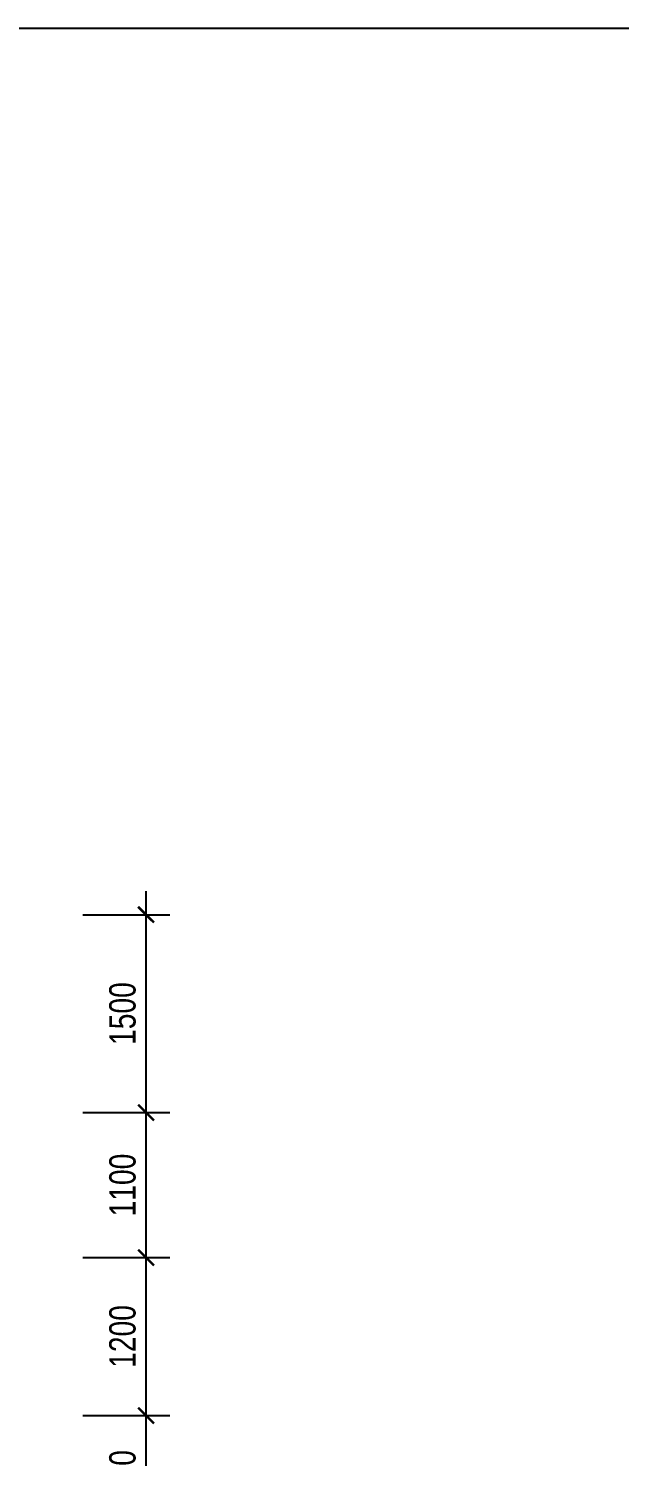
# Model space of a CAD drawing. Header units: millimetres. Extents: x -78046 to 260989, y -99288 to 158505.
# Drawn here: x 197956 to 202437, y 10957 to 21791 of the extents above; entities that cross this region are included whole.
import ezdxf

# ---------------------------------------------------------------- set-up
doc = ezdxf.new("R2010")
doc.units = ezdxf.units.MM
doc.header["$LTSCALE"] = 100
doc.header["$PDMODE"] = 98
doc.layers.get('Defpoints').update_dxf_attribs({"lineweight": 13})
for name, color, linetype, lineweight in [('-DIM', 9, 'Continuous', 13), ('-LINE1', 7, 'Continuous', 18), ('EC-Thiet bi', 8, 'Continuous', 25)]:
    doc.layers.add(name, color=color, linetype=linetype, lineweight=lineweight)
doc.styles.add('AVANH', font='VHAVAN_2.TTF', dxfattribs={"width": 0.8})
doc.dimstyles.new('C_100A3', dxfattribs={"dimscale": 100, "dimtxt": 2.5, "dimasz": 1.2, "dimexe": 1.8, "dimexo": 0, "dimgap": 0.75, "dimtad": 1, "dimdec": 0, "dimzin": 0, "dimdsep": 46, "dimtxsty": 'AVANH', "dimblk": 'ARCHTICK', "dimcen": 0, "dimdle": 1.8, "dimclrd": 256, "dimclre": 256, "dimclrt": 7, "dimadec": 0, "dimazin": 0, "dimtfac": 0.0001, "dimtdec": 0, "dimtix": 1, "dimtmove": 2, "dimatfit": 3, "dimldrblk": 'ARCHTICK', "dimfxl": 1.8, "dimtolj": 1, "dimtzin": 0, "dimarcsym": 0})

# ---------------------------------------------------------------- blocks, each defined once
blk = doc.blocks.new('_ARCHTICK')
at = {"const_width": 0.15}
blk.add_lwpolyline([(-0.5, -0.5), (0.5, 0.5)], dxfattribs=at)
blk = doc.blocks.new('*D477')
at = {"layer": '-DIM', "lineweight": -2, "transparency": 16777216}
for p, q in [((198847, 10087), (198847, 11447)), ((198368, 11267), (199027, 11267)), ((198368, 10267), (199027, 10267))]:
    blk.add_line(p, q, dxfattribs=at)
at = {"layer": 'Defpoints', "color": 0, "transparency": 16777216}
for p in [(198368, 11267), (198847, 11267), (198368, 10267)]:
    blk.add_point(p, dxfattribs=at)
at = {"layer": '-DIM', "lineweight": -2, "transparency": 16777216, "xscale": 120, "yscale": 120, "zscale": 120}
for p, rotation in [((198847, 11267), 90), ((198847, 10267), 270)]:
    blk.add_blockref('_ARCHTICK', p, dxfattribs=dict(at, rotation=rotation))
at = {"layer": '-DIM', "color": 7, "transparency": 16777216, "insert": (198669, 10767), "char_height": 200, "attachment_point": 5, "rotation": 90, "style": 'AVANH'}
blk.add_mtext('\\A1;1000', dxfattribs=at)
blk = doc.blocks.new('*D478')
at = {"layer": '-DIM', "lineweight": -2, "transparency": 16777216}
for p, q in [((198847, 12286), (198847, 13746)), ((198368, 13566), (199027, 13566)), ((198368, 12466), (199027, 12466))]:
    blk.add_line(p, q, dxfattribs=at)
at = {"layer": 'Defpoints', "color": 0, "transparency": 16777216}
for p in [(198368, 13566), (198847, 13566), (198368, 12466)]:
    blk.add_point(p, dxfattribs=at)
at = {"layer": '-DIM', "lineweight": -2, "transparency": 16777216, "xscale": 120, "yscale": 120, "zscale": 120}
for p, rotation in [((198847, 13566), 90), ((198847, 12466), 270)]:
    blk.add_blockref('_ARCHTICK', p, dxfattribs=dict(at, rotation=rotation))
at = {"layer": '-DIM', "color": 7, "transparency": 16777216, "insert": (198669, 13016), "char_height": 200, "attachment_point": 5, "rotation": 90, "style": 'AVANH'}
blk.add_mtext('\\A1;1100', dxfattribs=at)
blk = doc.blocks.new('*D479')
at = {"layer": '-DIM', "lineweight": -2, "transparency": 16777216}
for p, q in [((198847, 13386), (198847, 15247)), ((198368, 15067), (199027, 15067)), ((198368, 13566), (199027, 13566))]:
    blk.add_line(p, q, dxfattribs=at)
at = {"layer": 'Defpoints', "color": 0, "transparency": 16777216}
for p in [(198368, 15067), (198847, 15067), (198368, 13566)]:
    blk.add_point(p, dxfattribs=at)
at = {"layer": '-DIM', "lineweight": -2, "transparency": 16777216, "xscale": 120, "yscale": 120, "zscale": 120}
for p, rotation in [((198847, 15067), 90), ((198847, 13566), 270)]:
    blk.add_blockref('_ARCHTICK', p, dxfattribs=dict(at, rotation=rotation))
at = {"layer": '-DIM', "color": 7, "transparency": 16777216, "insert": (198669, 14317), "char_height": 200, "attachment_point": 5, "rotation": 90, "style": 'AVANH'}
blk.add_mtext('\\A1;1500', dxfattribs=at)
blk = doc.blocks.new('*D480')
at = {"layer": '-DIM', "lineweight": -2, "transparency": 16777216}
for p, q in [((198847, 11087), (198847, 12646)), ((198368, 12466), (199027, 12466)), ((198368, 11267), (199027, 11267))]:
    blk.add_line(p, q, dxfattribs=at)
at = {"layer": 'Defpoints', "color": 0, "transparency": 16777216}
for p in [(198368, 12466), (198847, 12466), (198368, 11267)]:
    blk.add_point(p, dxfattribs=at)
at = {"layer": '-DIM', "lineweight": -2, "transparency": 16777216, "xscale": 120, "yscale": 120, "zscale": 120}
for p, rotation in [((198847, 12466), 90), ((198847, 11267), 270)]:
    blk.add_blockref('_ARCHTICK', p, dxfattribs=dict(at, rotation=rotation))
at = {"layer": '-DIM', "color": 7, "transparency": 16777216, "insert": (198669, 11867), "char_height": 200, "attachment_point": 5, "rotation": 90, "style": 'AVANH'}
blk.add_mtext('\\A1;1200', dxfattribs=at)

msp = doc.modelspace()

# ---------------------------------------------------------------- linework, layer by layer
at = {"layer": '-LINE1'}
msp.add_lwpolyline([(181189.3, -6424), (221089.3, -6424), (221089.3, 21791), (181189.3, 21791)], close=True, dxfattribs=at)
at = {"layer": 'EC-Thiet bi'}
msp.add_lwpolyline([(181189.3, -6424), (221089.3, -6424), (221089.3, 21791), (181189.3, 21791)], close=True, dxfattribs=at)

# ---------------------------------------------------------------- dimensions: what is measured, and where the dimension line sits
at = {"layer": '-DIM'}
for base, p1, p2, picture, middle in [((198847.5, 15066.7), (198367.9, 13566.4), (198367.9, 15066.7), '*D479', (198669, 14316.6)), ((198847.5, 13566.4), (198367.9, 12466.4), (198367.9, 13566.4), '*D478', (198669, 13016.4)), ((198847.5, 12466.4), (198367.9, 11266.7), (198367.9, 12466.4), '*D480', (198669, 11866.6)), ((198847.5, 11266.7), (198367.9, 10266.6), (198367.9, 11266.7), '*D477', (198669, 10766.7))]:
    dim = msp.add_linear_dim(base=base, p1=p1, p2=p2, angle=90, dimstyle='C_100A3', override={"dimtxt": 2}, dxfattribs=at)
    dim.commit()
    dim.dimension.update_dxf_attribs({"geometry": picture, "text_midpoint": middle})

doc.saveas('drawing.dxf')
